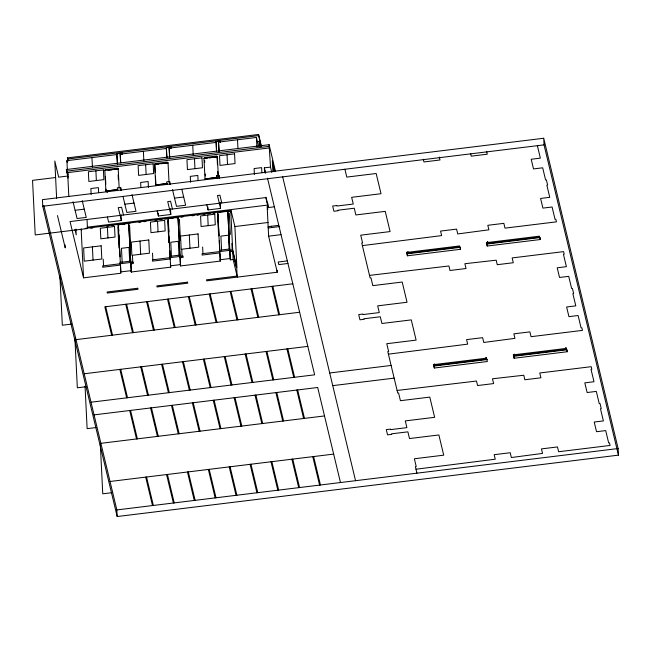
<?xml version="1.0" encoding="UTF-8"?>
<svg xmlns="http://www.w3.org/2000/svg" width="651" height="651" viewBox="0 0 651 651"><rect width="100%" height="100%" fill="white"/><g stroke="black" fill="none" stroke-linecap="round" stroke-linejoin="round"><path stroke-width="0.98" d="M67.924 160.927L67.411 157.876L258.585 134.464L261.376 146.109M67.468 159.031L258.634 135.62L261.173 146.174M116.814 153.807L117.457 164.028L116.814 153.807L120.158 153.4L120.752 162.669M169.748 157.623L169.114 147.403L166.257 147.753L166.9 157.973L166.436 148.485L120.329 154.132M216.482 151.146L216.018 141.658L218.459 141.365L219.102 151.577L218.459 141.365M67.33 169.211L66.915 160.675L116.993 154.539M169.284 148.135L216.197 142.39L216.474 148.086M218.638 142.097L256.413 137.467L258.48 146.101M257.178 141.649L260.001 141.308M68.095 178.057L66.361 169.537L269.115 144.701L275.454 171.156M66.443 171.189L269.197 146.353L270.507 167.087L271.809 172.531M269.563 147.907L67.655 172.637L68.827 196.594M117.88 189.653L105.901 191.117L104.844 170.375L118.27 169M167.348 183.59L155.719 185.014L154.661 164.28L168.088 162.896L161.57 163.694M217.1 177.503L205.016 178.976L203.95 158.242L217.377 156.858L214.171 157.257M108.066 170.253L111.98 169.773M113.941 169.529L116.879 169.17M155.841 164.402L158.706 164.044M207.433 158.079L203.95 158.242M209.362 157.843L212.25 157.493M55.669 177.52L32.55 180.351L35.219 234.93L87.478 228.534L87.039 219.436M67.728 176.047L58.68 177.153L54.806 160.976L56.629 198.376M264.591 172.8L264.347 167.844L270.507 167.087M121.338 190.344L120.638 187.431L117.294 187.846L117.432 190.653M170.293 184.347L169.594 181.442L166.737 181.792L166.876 184.599M216.637 178.504L216.506 175.697L218.939 175.396L219.639 178.301M117.302 189.457L105.901 191.117M167.12 183.354L155.719 185.014M217.361 177.202L205.016 178.976M543.715 138.256L42.445 199.654L42.763 206.261L117.18 516.536L618.45 455.147L618.125 448.539L543.715 138.256L544.033 144.864L618.45 455.147M42.763 206.261L544.033 144.864M344.102 169.447L344.94 169.341L346.804 177.096L376.164 173.5L381.014 193.721L351.646 197.318L353.265 204.04L336.974 206.033L336.844 205.513L332.669 206.025L333.922 211.258L338.097 210.745L337.975 210.224L354.266 208.23L355.877 214.952L385.246 211.355L390.095 231.577L360.727 235.174L362.591 242.929L361.753 243.026L370.134 277.977L370.972 277.879L372.828 285.634L402.196 282.038L407.046 302.259L377.678 305.856L379.289 312.578L362.998 314.571L362.876 314.051L358.701 314.563L359.954 319.796L364.129 319.283L364.007 318.762L380.298 316.768L381.909 323.49L411.277 319.893L416.119 340.115L386.759 343.712L388.623 351.467L387.784 351.564L397.728 393.041L398.567 392.944L400.43 400.699L429.79 397.102L434.64 417.315L405.272 420.912L406.891 427.634L390.592 429.636L390.47 429.115L386.295 429.627L387.548 434.852L391.723 434.339L391.601 433.826L407.892 431.833L409.503 438.554L438.872 434.958L443.722 455.171L414.353 458.768L416.217 466.523L415.379 466.629L416.949 473.179M538.182 145.678L537.4 145.767L540.363 158.136L531.192 159.259L533.511 168.926L542.682 167.803L545.603 179.977L546.384 179.879L547.629 185.055L546.848 185.144L549.761 197.318L540.59 198.441L542.91 208.117L552.081 206.994L555.051 219.354L555.832 219.257L556.45 221.845L505.005 228.143L503.858 223.342L487.819 225.303L488.901 229.819L457.743 233.937L456.587 229.128L440.548 231.089L441.63 235.605L362.371 245.614M73.034 201.761L75.077 210.289L84.272 209.166M124.862 204.194L134.033 203.071M174.517 198.116L183.688 196.993M121.078 214.822L121.355 220.534L108.619 222.097L107.391 216.97M157.151 210.875L158.38 216.002L170.798 214.48L170.521 208.768M206.815 204.796L208.035 209.923L220.559 208.385L220.282 202.673M87.144 227.191L267.764 205.073M85.167 228.428L230.755 210.599L231.251 212.665L231.17 211.014L229.168 211.258M274.356 206.798L268.196 207.555L265.803 197.57L70.048 221.552L83.54 277.831L120.891 273.257L118.262 224.685L128.662 223.407L131.29 271.988L170.652 267.162L170.472 263.517M170.652 267.162L168.023 218.59L178 217.369L180.628 265.942L220.307 261.084L219.957 253.792M237.371 277.106L233.148 259.505L230.389 259.847L227.76 211.274L217.686 212.511L220.307 261.084M90.758 228.208L92.767 227.964M106.805 226.247L108.815 226.003M111.817 225.628L113.827 225.384M117.839 224.896L119.841 224.644M122.852 224.278L124.862 224.034M127.865 223.667L129.874 223.423M138.899 222.316L140.909 222.064M143.912 221.698L145.922 221.454M154.946 220.347L156.956 220.103M159.959 219.737L161.969 219.485M164.98 219.118L166.981 218.874M170.993 218.386L173.003 218.134M176.006 217.768L178.016 217.524M181.027 217.157L183.029 216.905M192.053 215.806L194.063 215.554M197.074 215.188L199.076 214.944M203.088 214.456L205.098 214.203M208.1 213.837L210.11 213.593M213.121 213.227L215.123 212.975M218.134 212.608L220.136 212.364M118.62 226.792L117.88 226.882L118.913 248.023L119.654 247.933M129.02 225.523L129.573 225.449L130.729 247.111L130.176 247.177L130.054 246.664L130.607 246.591M168.381 220.697L167.722 220.779L168.878 242.441M178.358 219.477L179.416 219.346L180.449 240.488L179.391 240.618M218.036 214.618L217.605 214.667L218.638 235.817L219.07 235.76L218.63 226.703M228.119 213.382L229.298 213.235L230.332 234.376L229.152 234.523M231.17 211.014L234.897 226.548L268.09 222.479M278.742 225.36L268.147 226.654L268.611 228.574M268.212 227.972L279.718 226.564M168.755 241.92L169.415 241.838M267.162 206.44L268.619 236.167L281.029 234.645M130.989 263.769L130.509 261.149L120.109 262.426L120.427 263.736M219.525 250.244L229.502 249.024L229.884 251.66L232.749 251.31L236.72 267.878L237.119 276.073L206.505 279.824L206.749 280.858L277.261 272.224L277.163 270.238M229.884 251.66L229.567 250.35L202.062 253.735L202.127 255.062L219.908 252.881M229.819 250.342L232.684 249.984L236.907 267.585L234.897 226.548M169.846 250.733L170.253 258.96L152.472 261.141L152.407 259.822L179.912 256.429L180.229 257.739L183.126 257.389L183.061 256.063L180.164 256.421L179.847 255.102L169.87 256.331L170.188 257.641M120.573 271.947L130.973 270.67L131.388 271.972M170.334 265.852L180.311 264.631L180.628 265.942M219.997 259.765L230.072 258.537L230.389 259.847M287.327 260.896L278.197 262.019L278.823 264.599L287.945 263.476M459.394 246.908L408.014 253.198L407.925 251.441M487.428 241.879L487.794 243.425L539.174 237.135M406.899 252.14L407.298 253.817L460.347 247.323L460.444 249.309L407.396 255.802L406.59 252.442L459.639 245.94L460.444 249.309M486.679 242.367L487.086 244.052L540.135 237.55L540.232 239.535L487.184 246.029L486.378 242.668L539.427 236.175L540.232 239.535M292.82 283.803L104.844 306.833L111.663 335.273M369.516 275.397L448.913 265.974L449.996 270.482L466.035 268.521L464.879 263.712L496.184 260.188L497.266 264.697L513.305 262.735L512.15 257.926L563.595 251.628L564.214 254.207L563.432 254.305L566.394 266.674L557.223 267.797L559.543 277.464L568.714 276.341L571.635 288.515L572.416 288.417L573.653 293.593L572.872 293.682L575.793 305.856L566.622 306.979L568.941 316.646L578.112 315.523L581.083 327.892L581.864 327.795L582.482 330.382L531.037 336.681L529.881 331.88L513.842 333.841L514.925 338.349L483.774 342.475L482.619 337.666L466.58 339.627L467.662 344.143L388.403 354.152M71.366 324.117L62.325 325.223L59.9 275.699M76.012 339.635L299.639 312.252M84.199 373.772L307.825 346.381M86.371 386.694L77.331 387.801L74.906 338.276M91.026 402.212L314.645 374.821L267.488 178.187M329.707 372.974L391.113 365.455M486.216 357.366L486.305 359.124L434.925 365.414L434.551 363.868M566.004 347.593L566.093 349.351L514.713 355.649L514.339 354.095M433.81 364.357L434.209 366.041L487.265 359.539M513.598 354.583L513.997 356.268L567.045 349.766L567.143 351.752L514.095 358.245L513.289 354.885L566.337 348.391L567.143 351.752M434.307 368.018L487.363 361.525L486.557 358.164L433.501 364.658L434.307 368.018L434.209 366.041M94.061 414.882L317.688 387.491L340.481 482.537M332.751 385.644L394.156 378.125M397.11 390.454L476.508 381.038L477.59 385.547L493.629 383.585L492.482 378.776L523.778 375.245L524.861 379.761L540.9 377.792L539.744 372.99L591.189 366.684L591.808 369.272L591.027 369.369L593.989 381.738L584.818 382.861L587.137 392.529L596.308 391.406L599.229 403.579L600.01 403.482L601.255 408.649L600.474 408.747L603.387 420.92L594.217 422.043L596.536 431.711L605.707 430.588L608.677 442.957L609.458 442.859L610.077 445.447L558.631 451.745L557.476 446.936L541.445 448.905L542.527 453.413L511.369 457.531L510.213 452.73L494.174 454.691L495.256 459.207L415.997 469.216M96.169 427.544L87.128 428.651L85.053 386.198M100.881 443.323L324.507 415.932M110.035 481.488L333.662 454.097M111.801 492.701L102.752 493.808L100.327 444.283M43.861 205.561L116.854 509.928L618.125 448.539M565.719 347.805L566.093 349.351M486.582 151.309L487.273 154.197L471.234 156.159L470.583 153.449M439.311 157.103L440.003 159.983L423.964 161.953L423.321 159.243M485.931 357.57L486.305 359.124M282.55 176.348L355.544 480.698M260.335 146.28L259.163 141.405L259.399 146.149M264.347 167.844L265.657 173.288M265.144 172.385L264.68 170.448L264.778 172.409M265.99 197.212L267.846 204.967L267.756 203.096M267.398 207.409L267.862 209.362M268.619 236.167L277.261 272.224M272.785 286.261L279.605 314.702M287.791 348.838L294.61 377.279M297.645 389.949L304.473 418.39M313.627 456.554L320.447 484.995M271.931 286.367L278.758 314.807M286.945 348.936L293.764 377.377M296.799 390.047L303.618 418.495M312.773 456.66L319.592 485.101M220.486 142.244L220.03 140.347L220.119 142.244M251.896 288.816L258.716 317.265M266.902 351.394L273.721 379.834M276.765 392.504L283.584 420.945M292.738 459.11L299.558 487.55M216.018 141.658L216.197 142.39M251.05 288.922L257.869 317.363M266.056 351.499L272.875 379.94M275.91 392.61L282.737 421.051M291.892 459.215L298.711 487.656M216.506 175.697L217.198 178.602M221.771 202.966L219.916 195.219L217.475 195.512L220.559 208.385M233.107 253.841L232.195 250.049L231.878 243.441M234.246 258.577L236.289 267.113M231.007 291.379L237.835 319.82M246.013 353.949L252.84 382.389M255.876 395.059L262.695 423.508M271.849 461.673L278.669 490.113M230.161 291.485L236.98 319.926M245.167 354.054L251.986 382.495M255.029 395.165L261.848 423.606M271.003 461.771L277.822 490.211M210.127 293.935L216.946 322.375M225.132 356.512L231.951 384.953M234.987 397.623L241.814 426.063M250.96 464.228L257.788 492.669M209.272 294.04L216.099 322.481M224.278 356.61L231.105 385.058M234.14 397.728L240.96 426.169M250.114 464.334L256.933 492.774M181.865 189.408L185.657 205.228L176.494 206.351L172.474 189.579M171.132 148.29L170.684 146.394L170.774 148.29M172.417 209.012L170.562 201.257L167.714 201.607L170.798 214.48M189.238 296.49L196.057 324.939M204.243 359.067L211.062 387.508M214.106 400.178L220.925 428.618M230.08 466.783L236.899 495.224M188.391 296.596L195.21 325.036M203.397 359.173L210.216 387.614M213.251 400.284L220.079 428.724M229.225 466.889L236.053 495.33M168.023 218.59L168.34 219.9M169.935 257.65L170.253 258.96M168.349 299.053L175.176 327.494M183.354 361.622L190.182 390.063M193.217 402.733L200.036 431.182M209.191 469.347L216.01 497.787M167.502 299.159L174.322 327.599M182.508 361.728L189.327 390.169M192.37 402.839L199.19 431.279M208.344 469.444L215.164 497.893M131.982 194.543L136.002 211.306L126.839 212.429L123.039 196.61M122.176 154.287L121.729 152.383L121.818 154.287M147.468 301.608L154.287 330.049M162.473 364.186L169.293 392.626M172.328 405.296L179.155 433.737M188.302 471.902L195.129 500.342M146.613 301.714L153.441 330.155M161.619 364.283L168.446 392.732M171.482 405.402L178.301 433.843M187.455 472.008L194.275 500.448M123.47 215.001L121.607 207.254L118.262 207.661L121.355 220.534M130.509 261.149L130.827 262.459L133.3 262.158L133.365 263.484L130.892 263.785L130.574 262.467L102.646 265.917L102.712 267.235L120.492 265.055L120.175 263.745M131.29 271.988L128.662 223.407M118.262 224.685L118.816 230.82M104.844 170.375L105.08 169.716L117.815 168.153L117.855 169.048M126.579 304.172L133.398 332.612M141.584 366.741L148.404 395.181M151.447 407.851L158.266 436.292M167.421 474.457L174.24 502.897M125.733 304.269L132.552 332.718M140.738 366.847L147.557 395.287M150.593 407.957L157.42 436.398M166.566 474.563L173.394 503.003M82.221 200.63L86.241 217.401L77.07 218.524L75.101 210.289M105.69 306.727L112.509 335.167M120.695 369.296L127.523 397.745M130.558 410.407L137.377 438.855M146.532 477.02L153.351 505.461M119.849 369.402L126.668 397.842M129.712 410.512L136.531 438.953M145.686 477.118L152.505 505.567M67.411 157.876L68.111 160.789M66.915 160.675L67.37 162.595M67.281 171.083L68.127 174.606M81.481 230.299L81.147 228.916L83.54 277.831M66.361 169.537L68.013 176.405M74.938 229.437L76.24 234.865L75.955 229.071M57.475 215.554L65.23 247.909L65.084 244.874M513.997 356.268L514.095 358.245M487.713 241.667L487.794 243.425M487.086 244.052L487.184 246.029M407.298 253.817L407.396 255.802M274.543 171.571L272.338 160.797L272.826 170.708M273.396 165.191L273.689 171.14M269.115 144.701L269.197 146.353M271.443 226.255L271.508 227.573M268.098 205.57L268.196 207.555M261.865 172.588L261.629 167.632L254.11 168.552L254.395 174.492M258.585 134.464L258.634 135.62M256.413 137.467L256.876 146.955M237.525 139.778L237.94 148.322M235.971 260.506L236.061 262.394M230.755 210.599L233.148 259.505M227.044 154.775L227.516 164.491M230.34 250.277L230.405 251.595M227.76 211.274L230.072 258.537M229.502 249.024L229.567 250.35M229.103 249.073L228.42 235.198L220.901 236.118L221.584 249.992M218.939 175.396L219.086 178.366M217.32 156.606L218.329 176.364M217.06 156.899L217.019 156.004L204.495 157.534L204.544 158.437M217.108 157.876L217.442 164.703M217.776 171.53L218.02 176.405M217.995 213.821L218.427 222.675M219.314 240.699L219.696 248.601M207.897 207.067L208.035 209.923M207.669 215.082L208.182 225.653M204.642 160.382L204.731 162.335M205.309 174.037L205.399 175.99M202.632 247.022L202.957 253.63M198.05 180.4L197.814 175.444L190.295 176.364L190.58 182.313M194.47 158.763L194.958 168.674M192.745 145.263L193.209 154.751M189.311 235.003L189.954 248.218M181.751 249.577L182.068 256.185M180.685 256.356L180.75 257.674M178 217.369L180.311 264.631M178.976 255.216L178.293 241.342L170.774 242.262L171.457 256.136M169.114 147.403L169.577 156.891M169.594 181.442L169.74 184.412M168.023 162.636L169.04 182.402M167.299 162.994L167.258 162.099L154.84 163.621L155.272 172.32M168.528 223.716L168.918 231.772M169.17 236.809L169.61 245.793M158.242 213.146L158.38 216.002M155.459 176.218L155.89 184.998M157.542 221.226L158.055 231.797M152.505 253.158L152.83 259.765M148.444 187.472L148.151 181.523L140.632 182.451L140.876 187.407M145.653 164.744L146.125 174.46M143.383 151.309L143.847 160.797M140.014 241.041L140.665 254.256M132.454 255.615L132.78 262.223M129.679 261.246L129.004 247.372L121.485 248.3L122.16 262.174M120.158 153.4L120.622 162.888M120.638 187.431L120.785 190.409M118.205 168.739L119.166 188.245M118.14 174.899L118.384 179.782M119.011 234.848L119.459 243.905M119.703 248.926L120.085 256.82M120.329 261.759L120.761 270.523M107.089 190.727L107.187 192.712M105.413 176.462L105.796 184.266M106.032 189.14L106.129 191.093M107.407 227.362L107.928 237.932M116.854 509.928L117.18 516.536M103.216 259.196L103.542 265.803M98.635 192.574L98.391 187.618L90.871 188.546L91.164 194.486M95.892 170.839L96.364 180.555M91.954 157.607L92.418 167.095M92.393 246.875L93.044 260.091M103.411 169.919L88.373 171.758L88.845 181.474L103.883 179.635L103.411 169.919M153.172 163.824L138.134 165.663L138.606 175.379L153.644 173.54L153.172 163.824M201.989 157.843L186.951 159.682L187.439 169.594L202.477 167.755L201.989 157.843M234.563 153.856L219.525 155.695L219.997 165.411L235.035 163.572L234.563 153.856M114.511 226.491L100.311 228.232L100.824 238.803L115.032 237.07L114.511 226.491M164.638 220.355L150.438 222.097L150.951 232.667L165.159 230.926L164.638 220.355M214.765 214.22L200.565 215.953L201.078 226.524L215.286 224.79L214.765 214.22M101.165 245.801L83.621 247.95L84.272 261.165L101.816 259.017L101.165 245.801M148.786 239.967L131.242 242.115L131.893 255.33L149.437 253.182L148.786 239.967M198.083 233.929L180.539 236.077L181.181 249.292L198.726 247.144L198.083 233.929M137.735 288.247L107.081 291.998L107.334 293.04L137.988 289.28L137.735 288.247M187.496 282.152L156.85 285.911L157.094 286.945L187.748 283.185L187.496 282.152"/></g></svg>
